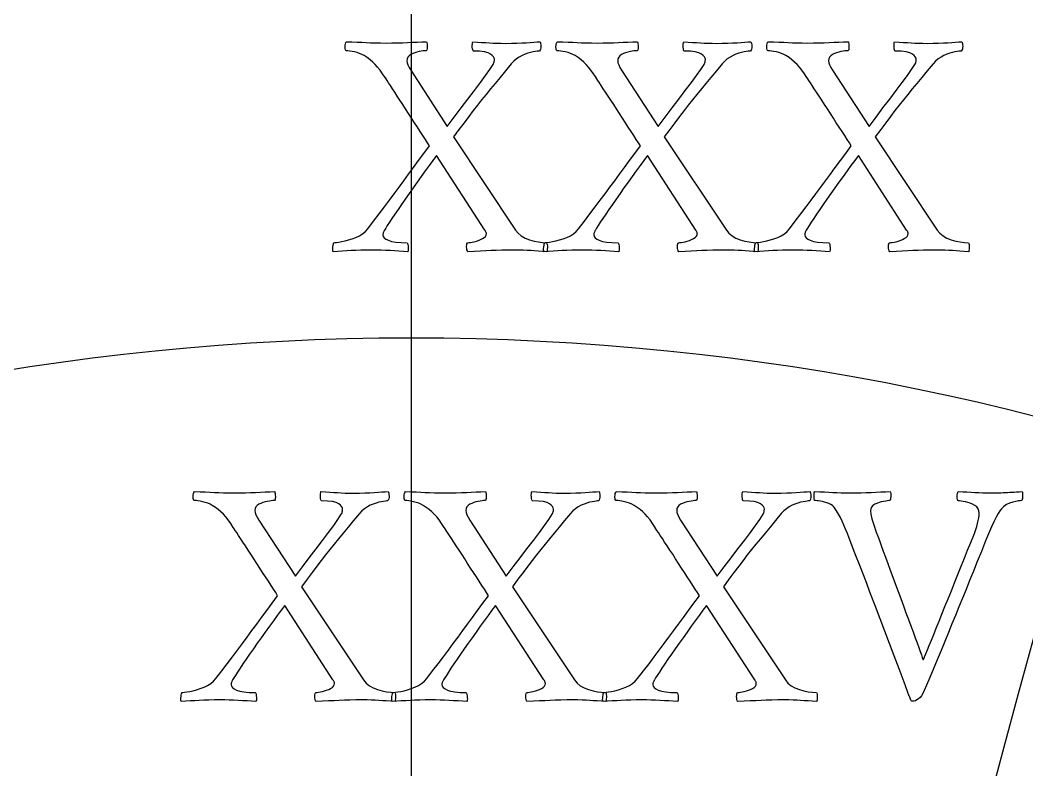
# Model space of a CAD drawing. Header units: millimetres. Extents: x -69 to 69, y -69 to 71.
# Drawn here: x -4.89 to 7.7, y 50.39 to 59.76 of the extents above; entities that cross this region are included whole.
import ezdxf

# ---------------------------------------------------------------- set-up
doc = ezdxf.new("R2010")
doc.units = ezdxf.units.MM
for name, color, linetype in [('CUT_OUTER', 1, 'Continuous'), ('ENGRAVE', 7, 'Continuous'), ('ENGRAVE_FINE', 8, 'Continuous'), ('TEXT', 5, 'Continuous')]:
    doc.layers.add(name, color=color, linetype=linetype)

msp = doc.modelspace()

# ---------------------------------------------------------------- linework, layer by layer
at = {"layer": 'CUT_OUTER'}
for centre, radius, start, end in [((-0.0002, -0.0002), 69.3899, 142.382592, 87.802904), ((-0.0008, 0.001), 69.3887, 92.196259, 142.383048)]:
    msp.add_arc(centre, radius, start, end, dxfattribs=at)
at = {"layer": 'ENGRAVE'}
msp.add_lwpolyline([(0, -68.4), (0, 68.4)], dxfattribs=at)
for centre, radius in [((0, 0), 68.4), ((0, 26.441), 35.7539), ((0, 24.4479), 31.3393)]:
    msp.add_circle(centre, radius, dxfattribs=at)
for centre, radius, start, end in [((0, 28.9104), 40.6984, 111.7043, 68.2957), ((0, 32.0029), 46.3352, 149.45052, 30.54948)]:
    msp.add_arc(centre, radius, start, end, dxfattribs=at)
at = {"layer": 'ENGRAVE_FINE'}
for centre, radius, start, end in [((-375.8573, -48.8622), 381.6555, 4.409132, 17.717416), ((-375.8573, -48.8622), 381.6555, 4.409132, 17.717416), ((375.8573, -48.8622), 381.6555, 162.282584, 175.590868), ((375.8573, -48.8622), 381.6555, 162.282584, 175.590868), ((-182.0857, -48.8622), 193.7716, 8.872894, 35.575309), ((-182.0857, -48.8622), 193.7716, 8.872894, 35.575309), ((182.0857, -48.8622), 193.7716, 144.424691, 171.127106), ((182.0857, -48.8622), 193.7716, 144.424691, 171.127106), ((-114.7896, -48.8622), 132.5476, 13.448315, 53.699619), ((-114.7896, -48.8622), 132.5476, 13.448315, 53.699619), ((114.7896, -48.8622), 132.5476, 126.300381, 166.551685), ((114.7896, -48.8622), 132.5476, 126.300381, 166.551685)]:
    msp.add_arc(centre, radius, start, end, dxfattribs=at)
at = {"layer": 'TEXT'}
for points in [[(-0.3155, 59.4709), (-0.2442, 59.4713), (-0.176, 59.4725), (-0.1107, 59.4743), (-0.0485, 59.477), (0.0119, 59.4799), (0.0718, 59.4826), (0.1312, 59.485), (0.1901, 59.4871), (0.1937, 59.477), (0.1962, 59.4628), (0.1977, 59.4446), (0.1982, 59.4224), (0.1972, 59.4012), (0.1942, 59.386), (0.1891, 59.3769), (0.182, 59.3739), (0.1661, 59.3732), (0.1466, 59.3713), (0.1236, 59.3682), (0.0971, 59.3637), (0.0693, 59.3577), (0.0425, 59.3496), (0.0167, 59.3395), (-0.0081, 59.3273), (-0.0293, 59.3125), (-0.0445, 59.2945), (-0.0536, 59.2731), (-0.0566, 59.2485), (-0.0536, 59.2244), (-0.0445, 59.1969), (-0.0293, 59.1658), (-0.0081, 59.1311), (0.449, 58.4273), (0.537, 58.5448), (0.623, 58.6589), (0.7069, 58.7694), (0.7888, 58.8763), (0.8641, 58.9757), (0.9284, 59.0634), (0.9815, 59.1395), (1.0234, 59.204), (1.0289, 59.2141), (1.033, 59.2242), (1.0359, 59.2343), (1.0376, 59.2444), (1.0385, 59.2535), (1.0391, 59.2606), (1.0395, 59.2656), (1.0396, 59.2687), (1.0366, 59.2833), (1.0275, 59.299), (1.0123, 59.3157), (0.9911, 59.3334), (0.9595, 59.3493), (0.9132, 59.3607), (0.8523, 59.3675), (0.7767, 59.3698), (0.7712, 59.3745), (0.7671, 59.3845), (0.7642, 59.3998), (0.7625, 59.4204), (0.7621, 59.442), (0.763, 59.4603), (0.7652, 59.4754), (0.7686, 59.4871), (0.8256, 59.4832), (0.8793, 59.4795), (0.9298, 59.4761), (0.9769, 59.473), (1.0236, 59.4703), (1.0725, 59.4684), (1.1237, 59.4673), (1.1771, 59.4669), (1.251, 59.4674), (1.3187, 59.4689), (1.3804, 59.4714), (1.436, 59.475), (1.4863, 59.4788), (1.5321, 59.4821), (1.5733, 59.4848), (1.61, 59.4871), (1.6136, 59.4775), (1.6165, 59.4649), (1.6187, 59.4492), (1.6201, 59.4305), (1.6197, 59.4115), (1.6165, 59.3951), (1.6106, 59.3812), (1.6019, 59.3698), (1.5909, 59.3692), (1.5741, 59.3673), (1.5514, 59.3641), (1.523, 59.3597), (1.4909, 59.3531), (1.4573, 59.3435), (1.4221, 59.3309), (1.3855, 59.3152), (1.3489, 59.2959), (1.3142, 59.2722), (1.2812, 59.2443), (1.25, 59.212), (1.1775, 59.1241), (1.1099, 59.0421), (1.0471, 58.9663), (0.989, 58.8965), (0.9338, 58.8295), (0.8793, 58.762), (0.8256, 58.694), (0.7726, 58.6255), (0.7178, 58.5534), (0.6584, 58.4748), (0.5944, 58.3896), (0.5259, 58.2978), (1.3025, 57.1328), (1.3347, 57.0934), (1.3743, 57.06), (1.4216, 57.0327), (1.4765, 57.0115), (1.5339, 56.9956), (1.5887, 56.9842), (1.6411, 56.9773), (1.6909, 56.9751), (1.6961, 56.9652), (1.6995, 56.9518), (1.7011, 56.9349), (1.701, 56.9144), (1.6999, 56.8944), (1.6985, 56.879), (1.6968, 56.8681), (1.6949, 56.8618), (1.6383, 56.8657), (1.5857, 56.8694), (1.5372, 56.8728), (1.4927, 56.876), (1.4479, 56.8786), (1.3986, 56.8805), (1.3448, 56.8817), (1.2864, 56.882), (1.2061, 56.8817), (1.1311, 56.8805), (1.0615, 56.8786), (0.9971, 56.876), (0.9328, 56.8728), (0.8631, 56.8694), (0.7882, 56.8657), (0.7079, 56.8618), (0.7008, 56.8719), (0.6958, 56.8861), (0.6927, 56.9043), (0.6917, 56.9265), (0.6927, 56.9478), (0.6958, 56.9629), (0.7008, 56.972), (0.7079, 56.9751), (0.7219, 56.9758), (0.7398, 56.9781), (0.7614, 56.9819), (0.7868, 56.9872), (0.8137, 56.9942), (0.8399, 57.0029), (0.8653, 57.0134), (0.8899, 57.0256), (0.9112, 57.0394), (0.9263, 57.0545), (0.9354, 57.0708), (0.9385, 57.0883), (0.9381, 57.0928), (0.937, 57.0979), (0.9351, 57.1039), (0.9324, 57.1106), (0.9292, 57.1173), (0.9258, 57.1232), (0.9222, 57.1284), (0.9183, 57.1328), (0.3155, 58.0632), (0.2701, 58.0029), (0.223, 57.9393), (0.1741, 57.8725), (0.1234, 57.8023), (0.0722, 57.7309), (0.0217, 57.6602), (-0.0279, 57.5903), (-0.0769, 57.5212), (-0.1236, 57.4544), (-0.1669, 57.3917), (-0.2066, 57.3331), (-0.2427, 57.2785), (-0.2743, 57.2299), (-0.3004, 57.1895), (-0.3208, 57.1571), (-0.3357, 57.1328), (-0.338, 57.1283), (-0.3408, 57.1227), (-0.3441, 57.1161), (-0.3479, 57.1086), (-0.3514, 57.1002), (-0.354, 57.0914), (-0.3555, 57.082), (-0.356, 57.0722), (-0.3517, 57.0543), (-0.3388, 57.0373), (-0.3173, 57.021), (-0.2872, 57.0054), (-0.2468, 56.9921), (-0.1942, 56.9827), (-0.1294, 56.977), (-0.0526, 56.9751), (-0.0472, 56.9652), (-0.043, 56.9518), (-0.0401, 56.9349), (-0.0384, 56.9144), (-0.038, 56.8944), (-0.0389, 56.879), (-0.0411, 56.8681), (-0.0445, 56.8618), (-0.0994, 56.8657), (-0.1547, 56.8694), (-0.2106, 56.8728), (-0.267, 56.876), (-0.3234, 56.8786), (-0.3792, 56.8805), (-0.4346, 56.8817), (-0.4895, 56.882), (-0.5635, 56.8817), (-0.6321, 56.8805), (-0.695, 56.8786), (-0.7524, 56.876), (-0.8075, 56.8728), (-0.8636, 56.8694), (-0.9208, 56.8657), (-0.9789, 56.8618), (-0.9821, 56.8733), (-0.9835, 56.8876), (-0.9831, 56.9047), (-0.981, 56.9245), (-0.978, 56.9436), (-0.9754, 56.9584), (-0.973, 56.9689), (-0.9708, 56.9751), (-0.9586, 56.976), (-0.938, 56.9786), (-0.909, 56.983), (-0.8717, 56.9892), (-0.8295, 56.9978), (-0.7858, 57.0095), (-0.7405, 57.0241), (-0.6937, 57.0418), (-0.6489, 57.0629), (-0.6093, 57.0878), (-0.575, 57.1165), (-0.5461, 57.149), (-0.473, 57.2441), (-0.4035, 57.3351), (-0.3375, 57.4221), (-0.2751, 57.505), (-0.2145, 57.586), (-0.1542, 57.6673), (-0.0942, 57.7488), (-0.0344, 57.8306), (0.0267, 57.9142), (0.0905, 58.001), (0.1571, 58.0912), (0.2265, 58.1846), (0.2026, 58.2231), (0.1755, 58.266), (0.145, 58.3131), (0.1112, 58.3646), (0.0756, 58.4188), (0.0394, 58.4743), (0.0028, 58.5311), (-0.0344, 58.5891), (-0.0713, 58.6467), (-0.1072, 58.7024), (-0.1421, 58.756), (-0.176, 58.8075), (-0.2078, 58.8558), (-0.2366, 58.8996), (-0.2624, 58.9387), (-0.2852, 58.9734), (-0.3038, 59.0017), (-0.317, 59.0219), (-0.325, 59.0341), (-0.3277, 59.0381), (-0.3596, 59.0879), (-0.3909, 59.1322), (-0.4213, 59.1708), (-0.451, 59.204), (-0.4818, 59.2335), (-0.5153, 59.2616), (-0.5515, 59.2881), (-0.5906, 59.3132), (-0.6178, 59.3282), (-0.6467, 59.341), (-0.6774, 59.3515), (-0.7099, 59.3597), (-0.7414, 59.3659), (-0.7691, 59.3703), (-0.793, 59.373), (-0.8131, 59.3739), (-0.8202, 59.3769), (-0.8252, 59.386), (-0.8282, 59.4012), (-0.8293, 59.4224), (-0.8282, 59.4446), (-0.8252, 59.4628), (-0.8202, 59.477), (-0.8131, 59.4871), (-0.7429, 59.485), (-0.6781, 59.4826), (-0.6185, 59.4799), (-0.5643, 59.477), (-0.5101, 59.4743), (-0.4505, 59.4725), (-0.3857, 59.4713), (-0.3155, 59.4709)], [(2.3219, 59.4709), (2.3932, 59.4713), (2.4615, 59.4725), (2.5267, 59.4743), (2.5889, 59.477), (2.6493, 59.4799), (2.7092, 59.4826), (2.7687, 59.485), (2.8276, 59.4871), (2.8311, 59.477), (2.8336, 59.4628), (2.8352, 59.4446), (2.8357, 59.4224), (2.8346, 59.4012), (2.8316, 59.386), (2.8266, 59.3769), (2.8195, 59.3739), (2.8035, 59.3732), (2.7841, 59.3713), (2.7611, 59.3682), (2.7345, 59.3637), (2.7067, 59.3577), (2.6799, 59.3496), (2.6541, 59.3395), (2.6294, 59.3273), (2.6081, 59.3125), (2.5929, 59.2945), (2.5838, 59.2731), (2.5808, 59.2485), (2.5838, 59.2244), (2.5929, 59.1969), (2.6081, 59.1658), (2.6294, 59.1311), (3.0865, 58.4273), (3.1744, 58.5448), (3.2604, 58.6589), (3.3443, 58.7694), (3.4263, 58.8763), (3.5016, 58.9757), (3.5658, 59.0634), (3.6189, 59.1395), (3.6609, 59.204), (3.6663, 59.2141), (3.6705, 59.2242), (3.6734, 59.2343), (3.675, 59.2444), (3.6759, 59.2535), (3.6765, 59.2606), (3.6769, 59.2656), (3.6771, 59.2687), (3.674, 59.2833), (3.6649, 59.299), (3.6497, 59.3157), (3.6285, 59.3334), (3.5969, 59.3493), (3.5506, 59.3607), (3.4897, 59.3675), (3.4141, 59.3698), (3.4087, 59.3745), (3.4045, 59.3845), (3.4016, 59.3998), (3.4, 59.4204), (3.3996, 59.442), (3.4005, 59.4603), (3.4026, 59.4754), (3.406, 59.4871), (3.463, 59.4832), (3.5168, 59.4795), (3.5672, 59.4761), (3.6144, 59.473), (3.661, 59.4703), (3.7099, 59.4684), (3.7611, 59.4673), (3.8146, 59.4669), (3.8884, 59.4674), (3.9562, 59.4689), (4.0179, 59.4714), (4.0735, 59.475), (4.1238, 59.4788), (4.1696, 59.4821), (4.2108, 59.4848), (4.2474, 59.4871), (4.2511, 59.4775), (4.254, 59.4649), (4.2561, 59.4492), (4.2575, 59.4305), (4.2572, 59.4115), (4.254, 59.3951), (4.2481, 59.3812), (4.2393, 59.3698), (4.2283, 59.3692), (4.2115, 59.3673), (4.1889, 59.3641), (4.1604, 59.3597), (4.1283, 59.3531), (4.0947, 59.3435), (4.0596, 59.3309), (4.0229, 59.3152), (3.9864, 59.2959), (3.9516, 59.2722), (3.9186, 59.2443), (3.8874, 59.212), (3.815, 59.1241), (3.7473, 59.0421), (3.6845, 58.9663), (3.6265, 58.8965), (3.5712, 58.8295), (3.5168, 58.762), (3.463, 58.694), (3.4101, 58.6255), (3.3552, 58.5534), (3.2958, 58.4748), (3.2318, 58.3896), (3.1633, 58.2978), (3.94, 57.1328), (3.9721, 57.0934), (4.0118, 57.06), (4.0591, 57.0327), (4.1139, 57.0115), (4.1713, 56.9956), (4.2262, 56.9842), (4.2785, 56.9773), (4.3283, 56.9751), (4.3335, 56.9652), (4.3369, 56.9518), (4.3386, 56.9349), (4.3384, 56.9144), (4.3373, 56.8944), (4.3359, 56.879), (4.3343, 56.8681), (4.3324, 56.8618), (4.2757, 56.8657), (4.2231, 56.8694), (4.1746, 56.8728), (4.1301, 56.876), (4.0854, 56.8786), (4.0361, 56.8805), (3.9822, 56.8817), (3.9238, 56.882), (3.8435, 56.8817), (3.7686, 56.8805), (3.6989, 56.8786), (3.6346, 56.876), (3.5702, 56.8728), (3.5006, 56.8694), (3.4256, 56.8657), (3.3453, 56.8618), (3.3383, 56.8719), (3.3332, 56.8861), (3.3302, 56.9043), (3.3292, 56.9265), (3.3302, 56.9478), (3.3332, 56.9629), (3.3383, 56.972), (3.3453, 56.9751), (3.3594, 56.9758), (3.3772, 56.9781), (3.3988, 56.9819), (3.4242, 56.9872), (3.4512, 56.9942), (3.4773, 57.0029), (3.5027, 57.0134), (3.5274, 57.0256), (3.5486, 57.0394), (3.5638, 57.0545), (3.5729, 57.0708), (3.5759, 57.0883), (3.5755, 57.0928), (3.5744, 57.0979), (3.5725, 57.1039), (3.5699, 57.1106), (3.5667, 57.1173), (3.5633, 57.1232), (3.5596, 57.1284), (3.5557, 57.1328), (2.953, 58.0632), (2.9076, 58.0029), (2.8604, 57.9393), (2.8115, 57.8725), (2.7608, 57.8023), (2.7096, 57.7309), (2.6592, 57.6602), (2.6095, 57.5903), (2.5606, 57.5212), (2.5138, 57.4544), (2.4706, 57.3917), (2.4309, 57.3331), (2.3947, 57.2785), (2.3631, 57.2299), (2.3371, 57.1895), (2.3166, 57.1571), (2.3017, 57.1328), (2.2994, 57.1283), (2.2966, 57.1227), (2.2934, 57.1161), (2.2896, 57.1086), (2.286, 57.1002), (2.2835, 57.0914), (2.282, 57.082), (2.2815, 57.0722), (2.2858, 57.0543), (2.2987, 57.0373), (2.3202, 57.021), (2.3502, 57.0054), (2.3907, 56.9921), (2.4433, 56.9827), (2.508, 56.977), (2.5849, 56.9751), (2.5903, 56.9652), (2.5945, 56.9518), (2.5974, 56.9349), (2.599, 56.9144), (2.5994, 56.8944), (2.5985, 56.879), (2.5964, 56.8681), (2.5929, 56.8618), (2.5381, 56.8657), (2.4827, 56.8694), (2.4268, 56.8728), (2.3705, 56.876), (2.3141, 56.8786), (2.2582, 56.8805), (2.2028, 56.8817), (2.148, 56.882), (2.0739, 56.8817), (2.0054, 56.8805), (1.9424, 56.8786), (1.885, 56.876), (1.8299, 56.8728), (1.7738, 56.8694), (1.7167, 56.8657), (1.6585, 56.8618), (1.6554, 56.8733), (1.654, 56.8876), (1.6543, 56.9047), (1.6565, 56.9245), (1.6594, 56.9436), (1.6621, 56.9584), (1.6645, 56.9689), (1.6666, 56.9751), (1.6789, 56.976), (1.6995, 56.9786), (1.7284, 56.983), (1.7657, 56.9892), (1.8079, 56.9978), (1.8517, 57.0095), (1.8969, 57.0241), (1.9437, 57.0418), (1.9886, 57.0629), (2.0281, 57.0878), (2.0624, 57.1165), (2.0913, 57.149), (2.1644, 57.2441), (2.2339, 57.3351), (2.2999, 57.4221), (2.3624, 57.505), (2.4229, 57.586), (2.4832, 57.6673), (2.5433, 57.7488), (2.6031, 57.8306), (2.6641, 57.9142), (2.728, 58.001), (2.7946, 58.0912), (2.864, 58.1846), (2.8401, 58.2231), (2.8129, 58.266), (2.7824, 58.3131), (2.7487, 58.3646), (2.713, 58.4188), (2.6769, 58.4743), (2.6402, 58.5311), (2.6031, 58.5891), (2.5661, 58.6467), (2.5302, 58.7024), (2.4954, 58.756), (2.4615, 58.8075), (2.4296, 58.8558), (2.4008, 58.8996), (2.375, 58.9387), (2.3523, 58.9734), (2.3337, 59.0017), (2.3204, 59.0219), (2.3124, 59.0341), (2.3098, 59.0381), (2.2778, 59.0879), (2.2466, 59.1322), (2.2161, 59.1708), (2.1864, 59.204), (2.1557, 59.2335), (2.1222, 59.2616), (2.0859, 59.2881), (2.0469, 59.3132), (2.0197, 59.3282), (1.9907, 59.341), (1.96, 59.3515), (1.9275, 59.3597), (1.896, 59.3659), (1.8684, 59.3703), (1.8445, 59.373), (1.8244, 59.3739), (1.8173, 59.3769), (1.8122, 59.386), (1.8092, 59.4012), (1.8082, 59.4224), (1.8092, 59.4446), (1.8122, 59.4628), (1.8173, 59.477), (1.8244, 59.4871), (1.8945, 59.485), (1.9594, 59.4826), (2.0189, 59.4799), (2.0731, 59.477), (2.1274, 59.4743), (2.1869, 59.4725), (2.2518, 59.4713), (2.3219, 59.4709)], [(4.9594, 59.4709), (5.0307, 59.4713), (5.0989, 59.4725), (5.1642, 59.4743), (5.2263, 59.477), (5.2868, 59.4799), (5.3467, 59.4826), (5.4061, 59.485), (5.465, 59.4871), (5.4686, 59.477), (5.4711, 59.4628), (5.4726, 59.4446), (5.4731, 59.4224), (5.4721, 59.4012), (5.4691, 59.386), (5.464, 59.3769), (5.4569, 59.3739), (5.441, 59.3732), (5.4215, 59.3713), (5.3985, 59.3682), (5.372, 59.3637), (5.3442, 59.3577), (5.3174, 59.3496), (5.2916, 59.3395), (5.2668, 59.3273), (5.2456, 59.3125), (5.2304, 59.2945), (5.2213, 59.2731), (5.2183, 59.2485), (5.2213, 59.2244), (5.2304, 59.1969), (5.2456, 59.1658), (5.2668, 59.1311), (5.7239, 58.4273), (5.8119, 58.5448), (5.8978, 58.6589), (5.9818, 58.7694), (6.0637, 58.8763), (6.139, 58.9757), (6.2033, 59.0634), (6.2563, 59.1395), (6.2983, 59.204), (6.3038, 59.2141), (6.3079, 59.2242), (6.3108, 59.2343), (6.3125, 59.2444), (6.3134, 59.2535), (6.314, 59.2606), (6.3144, 59.2656), (6.3145, 59.2687), (6.3115, 59.2833), (6.3024, 59.299), (6.2872, 59.3157), (6.266, 59.3334), (6.2344, 59.3493), (6.1881, 59.3607), (6.1272, 59.3675), (6.0516, 59.3698), (6.0461, 59.3745), (6.042, 59.3845), (6.039, 59.3998), (6.0374, 59.4204), (6.037, 59.442), (6.0379, 59.4603), (6.0401, 59.4754), (6.0435, 59.4871), (6.1005, 59.4832), (6.1542, 59.4795), (6.2046, 59.4761), (6.2518, 59.473), (6.2984, 59.4703), (6.3474, 59.4684), (6.3986, 59.4673), (6.452, 59.4669), (6.5259, 59.4674), (6.5936, 59.4689), (6.6553, 59.4714), (6.7109, 59.475), (6.7612, 59.4788), (6.807, 59.4821), (6.8482, 59.4848), (6.8849, 59.4871), (6.8885, 59.4775), (6.8914, 59.4649), (6.8936, 59.4492), (6.895, 59.4305), (6.8946, 59.4115), (6.8914, 59.3951), (6.8855, 59.3812), (6.8768, 59.3698), (6.8658, 59.3692), (6.849, 59.3673), (6.8263, 59.3641), (6.7979, 59.3597), (6.7658, 59.3531), (6.7322, 59.3435), (6.697, 59.3309), (6.6604, 59.3152), (6.6238, 59.2959), (6.5891, 59.2722), (6.5561, 59.2443), (6.5248, 59.212), (6.4524, 59.1241), (6.3848, 59.0421), (6.322, 58.9663), (6.2639, 58.8965), (6.2087, 58.8295), (6.1542, 58.762), (6.1005, 58.694), (6.0475, 58.6255), (5.9927, 58.5534), (5.9332, 58.4748), (5.8693, 58.3896), (5.8008, 58.2978), (6.5774, 57.1328), (6.6095, 57.0934), (6.6492, 57.06), (6.6965, 57.0327), (6.7514, 57.0115), (6.8088, 56.9956), (6.8636, 56.9842), (6.916, 56.9773), (6.9658, 56.9751), (6.971, 56.9652), (6.9744, 56.9518), (6.976, 56.9349), (6.9759, 56.9144), (6.9747, 56.8944), (6.9734, 56.879), (6.9717, 56.8681), (6.9698, 56.8618), (6.9132, 56.8657), (6.8606, 56.8694), (6.8121, 56.8728), (6.7676, 56.876), (6.7228, 56.8786), (6.6735, 56.8805), (6.6197, 56.8817), (6.5613, 56.882), (6.481, 56.8817), (6.406, 56.8805), (6.3364, 56.8786), (6.272, 56.876), (6.2077, 56.8728), (6.138, 56.8694), (6.0631, 56.8657), (5.9828, 56.8618), (5.9757, 56.8719), (5.9707, 56.8861), (5.9676, 56.9043), (5.9666, 56.9265), (5.9676, 56.9478), (5.9707, 56.9629), (5.9757, 56.972), (5.9828, 56.9751), (5.9968, 56.9758), (6.0146, 56.9781), (6.0363, 56.9819), (6.0617, 56.9872), (6.0886, 56.9942), (6.1148, 57.0029), (6.1402, 57.0134), (6.1648, 57.0256), (6.1861, 57.0394), (6.2012, 57.0545), (6.2103, 57.0708), (6.2134, 57.0883), (6.213, 57.0928), (6.2119, 57.0979), (6.21, 57.1039), (6.2073, 57.1106), (6.2041, 57.1173), (6.2007, 57.1232), (6.1971, 57.1284), (6.1931, 57.1328), (5.5904, 58.0632), (5.545, 58.0029), (5.4979, 57.9393), (5.449, 57.8725), (5.3983, 57.8023), (5.3471, 57.7309), (5.2966, 57.6602), (5.247, 57.5903), (5.198, 57.5212), (5.1513, 57.4544), (5.108, 57.3917), (5.0683, 57.3331), (5.0322, 57.2785), (5.0006, 57.2299), (4.9745, 57.1895), (4.9541, 57.1571), (4.9391, 57.1328), (4.9369, 57.1283), (4.9341, 57.1227), (4.9308, 57.1161), (4.927, 57.1086), (4.9235, 57.1002), (4.9209, 57.0914), (4.9194, 57.082), (4.9189, 57.0722), (4.9232, 57.0543), (4.9361, 57.0373), (4.9576, 57.021), (4.9877, 57.0054), (5.0281, 56.9921), (5.0807, 56.9827), (5.1454, 56.977), (5.2223, 56.9751), (5.2277, 56.9652), (5.2319, 56.9518), (5.2348, 56.9349), (5.2365, 56.9144), (5.2368, 56.8944), (5.236, 56.879), (5.2338, 56.8681), (5.2304, 56.8618), (5.1755, 56.8657), (5.1202, 56.8694), (5.0643, 56.8728), (5.0079, 56.876), (4.9515, 56.8786), (4.8957, 56.8805), (4.8403, 56.8817), (4.7854, 56.882), (4.7113, 56.8817), (4.6428, 56.8805), (4.5799, 56.8786), (4.5225, 56.876), (4.4674, 56.8728), (4.4112, 56.8694), (4.3541, 56.8657), (4.296, 56.8618), (4.2928, 56.8733), (4.2914, 56.8876), (4.2918, 56.9047), (4.2939, 56.9245), (4.2968, 56.9436), (4.2995, 56.9584), (4.3019, 56.9689), (4.3041, 56.9751), (4.3163, 56.976), (4.3369, 56.9786), (4.3659, 56.983), (4.4032, 56.9892), (4.4454, 56.9978), (4.4891, 57.0095), (4.5344, 57.0241), (4.5811, 57.0418), (4.626, 57.0629), (4.6656, 57.0878), (4.6998, 57.1165), (4.7288, 57.149), (4.8019, 57.2441), (4.8714, 57.3351), (4.9374, 57.4221), (4.9998, 57.505), (5.0604, 57.586), (5.1207, 57.6673), (5.1807, 57.7488), (5.2405, 57.8306), (5.3016, 57.9142), (5.3654, 58.001), (5.432, 58.0912), (5.5014, 58.1846), (5.4775, 58.2231), (5.4503, 58.266), (5.4199, 58.3131), (5.3861, 58.3646), (5.3505, 58.4188), (5.3143, 58.4743), (5.2777, 58.5311), (5.2405, 58.5891), (5.2036, 58.6467), (5.1677, 58.7024), (5.1328, 58.756), (5.0989, 58.8075), (5.0671, 58.8558), (5.0382, 58.8996), (5.0125, 58.9387), (4.9897, 58.9734), (4.9711, 59.0017), (4.9579, 59.0219), (4.9499, 59.0341), (4.9472, 59.0381), (4.9153, 59.0879), (4.884, 59.1322), (4.8536, 59.1708), (4.8239, 59.204), (4.7931, 59.2335), (4.7596, 59.2616), (4.7234, 59.2881), (4.6843, 59.3132), (4.6571, 59.3282), (4.6282, 59.341), (4.5975, 59.3515), (4.565, 59.3597), (4.5335, 59.3659), (4.5058, 59.3703), (4.4819, 59.373), (4.4618, 59.3739), (4.4547, 59.3769), (4.4497, 59.386), (4.4466, 59.4012), (4.4456, 59.4224), (4.4466, 59.4446), (4.4497, 59.4628), (4.4547, 59.477), (4.4618, 59.4871), (4.532, 59.485), (4.5968, 59.4826), (4.6564, 59.4799), (4.7106, 59.477), (4.7648, 59.4743), (4.8244, 59.4725), (4.8892, 59.4713), (4.9594, 59.4709)], [(-2.2147, 53.8487), (-2.1434, 53.8491), (-2.0752, 53.8502), (-2.0099, 53.8521), (-1.9477, 53.8548), (-1.8873, 53.8577), (-1.8274, 53.8604), (-1.768, 53.8628), (-1.7091, 53.8649), (-1.7055, 53.8548), (-1.703, 53.8406), (-1.7015, 53.8224), (-1.701, 53.8002), (-1.702, 53.7789), (-1.705, 53.7638), (-1.7101, 53.7547), (-1.7172, 53.7516), (-1.7331, 53.751), (-1.7526, 53.7491), (-1.7756, 53.746), (-1.8021, 53.7415), (-1.8299, 53.7355), (-1.8567, 53.7274), (-1.8825, 53.7173), (-1.9073, 53.7051), (-1.9285, 53.6903), (-1.9437, 53.6723), (-1.9528, 53.6509), (-1.9558, 53.6262), (-1.9528, 53.6022), (-1.9437, 53.5747), (-1.9285, 53.5436), (-1.9073, 53.5089), (-1.4502, 52.8051), (-1.3622, 52.9226), (-1.2762, 53.0367), (-1.1923, 53.1471), (-1.1104, 53.2541), (-1.0351, 53.3534), (-0.9708, 53.4412), (-0.9177, 53.5173), (-0.8758, 53.5817), (-0.8703, 53.5919), (-0.8662, 53.602), (-0.8633, 53.6121), (-0.8616, 53.6222), (-0.8607, 53.6313), (-0.8601, 53.6384), (-0.8597, 53.6434), (-0.8596, 53.6465), (-0.8626, 53.6611), (-0.8717, 53.6768), (-0.8869, 53.6935), (-0.9081, 53.7112), (-0.9397, 53.7271), (-0.986, 53.7385), (-1.0469, 53.7453), (-1.1225, 53.7476), (-1.128, 53.7523), (-1.1321, 53.7623), (-1.135, 53.7776), (-1.1367, 53.7982), (-1.1371, 53.8198), (-1.1362, 53.8381), (-1.134, 53.8532), (-1.1306, 53.8649), (-1.0736, 53.861), (-1.0199, 53.8573), (-0.9694, 53.8539), (-0.9223, 53.8508), (-0.8757, 53.8481), (-0.8267, 53.8462), (-0.7755, 53.8451), (-0.7221, 53.8447), (-0.6482, 53.8452), (-0.5805, 53.8467), (-0.5188, 53.8492), (-0.4632, 53.8528), (-0.4129, 53.8566), (-0.3671, 53.8599), (-0.3259, 53.8626), (-0.2892, 53.8649), (-0.2856, 53.8553), (-0.2827, 53.8427), (-0.2805, 53.827), (-0.2791, 53.8083), (-0.2795, 53.7893), (-0.2827, 53.7729), (-0.2886, 53.759), (-0.2973, 53.7476), (-0.3083, 53.747), (-0.3251, 53.7451), (-0.3478, 53.7419), (-0.3762, 53.7375), (-0.4083, 53.7309), (-0.4419, 53.7213), (-0.4771, 53.7087), (-0.5137, 53.693), (-0.5503, 53.6736), (-0.585, 53.65), (-0.618, 53.6221), (-0.6492, 53.5898), (-0.7217, 53.5019), (-0.7893, 53.4199), (-0.8521, 53.3441), (-0.9102, 53.2743), (-0.9654, 53.2073), (-1.0199, 53.1398), (-1.0736, 53.0718), (-1.1266, 53.0033), (-1.1814, 52.9312), (-1.2409, 52.8526), (-1.3048, 52.7674), (-1.3733, 52.6756), (-0.5967, 51.5106), (-0.5646, 51.4712), (-0.5249, 51.4378), (-0.4776, 51.4105), (-0.4227, 51.3893), (-0.3653, 51.3733), (-0.3105, 51.362), (-0.2581, 51.3551), (-0.2083, 51.3529), (-0.2031, 51.343), (-0.1997, 51.3296), (-0.1981, 51.3127), (-0.1982, 51.2922), (-0.1994, 51.2722), (-0.2007, 51.2568), (-0.2024, 51.2459), (-0.2043, 51.2396), (-0.2609, 51.2435), (-0.3135, 51.2472), (-0.362, 51.2506), (-0.4065, 51.2538), (-0.4513, 51.2564), (-0.5006, 51.2583), (-0.5544, 51.2594), (-0.6128, 51.2598), (-0.6931, 51.2594), (-0.7681, 51.2583), (-0.8377, 51.2564), (-0.9021, 51.2538), (-0.9664, 51.2506), (-1.0361, 51.2472), (-1.111, 51.2435), (-1.1913, 51.2396), (-1.1984, 51.2497), (-1.2034, 51.2639), (-1.2065, 51.2821), (-1.2075, 51.3043), (-1.2065, 51.3256), (-1.2034, 51.3407), (-1.1984, 51.3498), (-1.1913, 51.3529), (-1.1773, 51.3536), (-1.1594, 51.3559), (-1.1378, 51.3597), (-1.1124, 51.365), (-1.0855, 51.372), (-1.0593, 51.3807), (-1.0339, 51.3912), (-1.0093, 51.4034), (-0.988, 51.4172), (-0.9729, 51.4322), (-0.9638, 51.4486), (-0.9607, 51.4661), (-0.9611, 51.4706), (-0.9622, 51.4757), (-0.9641, 51.4817), (-0.9668, 51.4884), (-0.97, 51.4951), (-0.9734, 51.501), (-0.977, 51.5062), (-0.981, 51.5106), (-1.5837, 52.441), (-1.6291, 52.3807), (-1.6762, 52.3171), (-1.7251, 52.2503), (-1.7758, 52.1801), (-1.827, 52.1087), (-1.8775, 52.038), (-1.9271, 51.9681), (-1.9761, 51.899), (-2.0228, 51.8322), (-2.0661, 51.7695), (-2.1058, 51.7109), (-2.1419, 51.6563), (-2.1735, 51.6077), (-2.1996, 51.5673), (-2.22, 51.5349), (-2.235, 51.5106), (-2.2372, 51.5061), (-2.24, 51.5005), (-2.2433, 51.4939), (-2.2471, 51.4864), (-2.2506, 51.478), (-2.2532, 51.4692), (-2.2547, 51.4598), (-2.2552, 51.4499), (-2.2509, 51.4321), (-2.238, 51.4151), (-2.2165, 51.3988), (-2.1864, 51.3832), (-2.146, 51.3699), (-2.0934, 51.3604), (-2.0286, 51.3548), (-1.9518, 51.3529), (-1.9464, 51.343), (-1.9422, 51.3296), (-1.9393, 51.3127), (-1.9376, 51.2922), (-1.9373, 51.2722), (-1.9381, 51.2568), (-1.9403, 51.2459), (-1.9437, 51.2396), (-1.9986, 51.2435), (-2.0539, 51.2472), (-2.1098, 51.2506), (-2.1662, 51.2538), (-2.2226, 51.2564), (-2.2784, 51.2583), (-2.3338, 51.2594), (-2.3887, 51.2598), (-2.4627, 51.2594), (-2.5313, 51.2583), (-2.5942, 51.2564), (-2.6516, 51.2538), (-2.7067, 51.2506), (-2.7628, 51.2472), (-2.82, 51.2435), (-2.8781, 51.2396), (-2.8813, 51.2511), (-2.8827, 51.2654), (-2.8823, 51.2825), (-2.8802, 51.3023), (-2.8772, 51.3214), (-2.8746, 51.3362), (-2.8722, 51.3467), (-2.87, 51.3529), (-2.8578, 51.3537), (-2.8372, 51.3564), (-2.8082, 51.3608), (-2.7709, 51.367), (-2.7287, 51.3756), (-2.685, 51.3872), (-2.6397, 51.4019), (-2.5929, 51.4196), (-2.5481, 51.4407), (-2.5085, 51.4656), (-2.4742, 51.4943), (-2.4453, 51.5268), (-2.3722, 51.6219), (-2.3027, 51.7129), (-2.2367, 51.7999), (-2.1743, 51.8828), (-2.1137, 51.9638), (-2.0534, 52.0451), (-1.9934, 52.1266), (-1.9336, 52.2084), (-1.8725, 52.292), (-1.8087, 52.3788), (-1.7421, 52.4689), (-1.6727, 52.5624), (-1.6966, 52.6009), (-1.7237, 52.6438), (-1.7542, 52.6909), (-1.788, 52.7424), (-1.8236, 52.7966), (-1.8598, 52.8521), (-1.8964, 52.9089), (-1.9336, 52.9669), (-1.9705, 53.0245), (-2.0064, 53.0801), (-2.0413, 53.1337), (-2.0752, 53.1853), (-2.107, 53.2336), (-2.1358, 53.2773), (-2.1616, 53.3165), (-2.1844, 53.3512), (-2.203, 53.3795), (-2.2162, 53.3997), (-2.2242, 53.4119), (-2.2269, 53.4159), (-2.2588, 53.4657), (-2.2901, 53.5099), (-2.3205, 53.5486), (-2.3502, 53.5817), (-2.381, 53.6113), (-2.4145, 53.6394), (-2.4507, 53.6659), (-2.4898, 53.691), (-2.517, 53.706), (-2.5459, 53.7188), (-2.5766, 53.7293), (-2.6091, 53.7375), (-2.6406, 53.7437), (-2.6683, 53.7481), (-2.6922, 53.7508), (-2.7123, 53.7516), (-2.7194, 53.7547), (-2.7244, 53.7638), (-2.7275, 53.7789), (-2.7285, 53.8002), (-2.7275, 53.8224), (-2.7244, 53.8406), (-2.7194, 53.8548), (-2.7123, 53.8649), (-2.6421, 53.8628), (-2.5773, 53.8604), (-2.5177, 53.8577), (-2.4635, 53.8548), (-2.4093, 53.8521), (-2.3497, 53.8502), (-2.2849, 53.8491), (-2.2147, 53.8487)], [(0.4227, 53.8487), (0.494, 53.8491), (0.5623, 53.8502), (0.6275, 53.8521), (0.6897, 53.8548), (0.7501, 53.8577), (0.81, 53.8604), (0.8695, 53.8628), (0.9284, 53.8649), (0.9319, 53.8548), (0.9344, 53.8406), (0.9359, 53.8224), (0.9365, 53.8002), (0.9354, 53.7789), (0.9324, 53.7638), (0.9274, 53.7547), (0.9203, 53.7516), (0.9043, 53.751), (0.8849, 53.7491), (0.8619, 53.746), (0.8353, 53.7415), (0.8075, 53.7355), (0.7807, 53.7274), (0.7549, 53.7173), (0.7302, 53.7051), (0.7089, 53.6903), (0.6937, 53.6723), (0.6846, 53.6509), (0.6816, 53.6262), (0.6846, 53.6022), (0.6937, 53.5747), (0.7089, 53.5436), (0.7302, 53.5089), (1.1873, 52.8051), (1.2752, 52.9226), (1.3612, 53.0367), (1.4451, 53.1471), (1.527, 53.2541), (1.6024, 53.3534), (1.6666, 53.4412), (1.7197, 53.5173), (1.7617, 53.5817), (1.7671, 53.5919), (1.7713, 53.602), (1.7742, 53.6121), (1.7758, 53.6222), (1.7767, 53.6313), (1.7773, 53.6384), (1.7777, 53.6434), (1.7778, 53.6465), (1.7748, 53.6611), (1.7657, 53.6768), (1.7505, 53.6935), (1.7293, 53.7112), (1.6977, 53.7271), (1.6514, 53.7385), (1.5905, 53.7453), (1.5149, 53.7476), (1.5095, 53.7523), (1.5053, 53.7623), (1.5024, 53.7776), (1.5008, 53.7982), (1.5004, 53.8198), (1.5013, 53.8381), (1.5034, 53.8532), (1.5068, 53.8649), (1.5638, 53.861), (1.6176, 53.8573), (1.668, 53.8539), (1.7151, 53.8508), (1.7618, 53.8481), (1.8107, 53.8462), (1.8619, 53.8451), (1.9154, 53.8447), (1.9892, 53.8452), (2.057, 53.8467), (2.1187, 53.8492), (2.1743, 53.8528), (2.2246, 53.8566), (2.2703, 53.8599), (2.3116, 53.8626), (2.3482, 53.8649), (2.3519, 53.8553), (2.3548, 53.8427), (2.3569, 53.827), (2.3583, 53.8083), (2.3579, 53.7893), (2.3548, 53.7729), (2.3488, 53.759), (2.3401, 53.7476), (2.3291, 53.747), (2.3123, 53.7451), (2.2897, 53.7419), (2.2612, 53.7375), (2.2291, 53.7309), (2.1955, 53.7213), (2.1604, 53.7087), (2.1237, 53.693), (2.0872, 53.6736), (2.0524, 53.65), (2.0194, 53.6221), (1.9882, 53.5898), (1.9158, 53.5019), (1.8481, 53.4199), (1.7853, 53.3441), (1.7273, 53.2743), (1.672, 53.2073), (1.6176, 53.1398), (1.5638, 53.0718), (1.5109, 53.0033), (1.456, 52.9312), (1.3966, 52.8526), (1.3326, 52.7674), (1.2641, 52.6756), (2.0408, 51.5106), (2.0729, 51.4712), (2.1126, 51.4378), (2.1599, 51.4105), (2.2147, 51.3893), (2.2721, 51.3733), (2.327, 51.362), (2.3793, 51.3551), (2.4291, 51.3529), (2.4343, 51.343), (2.4377, 51.3296), (2.4394, 51.3127), (2.4392, 51.2922), (2.4381, 51.2722), (2.4367, 51.2568), (2.4351, 51.2459), (2.4332, 51.2396), (2.3765, 51.2435), (2.3239, 51.2472), (2.2754, 51.2506), (2.2309, 51.2538), (2.1862, 51.2564), (2.1369, 51.2583), (2.083, 51.2594), (2.0246, 51.2598), (1.9443, 51.2594), (1.8694, 51.2583), (1.7997, 51.2564), (1.7354, 51.2538), (1.671, 51.2506), (1.6014, 51.2472), (1.5264, 51.2435), (1.4461, 51.2396), (1.4391, 51.2497), (1.434, 51.2639), (1.431, 51.2821), (1.43, 51.3043), (1.431, 51.3256), (1.434, 51.3407), (1.4391, 51.3498), (1.4461, 51.3529), (1.4602, 51.3536), (1.478, 51.3559), (1.4996, 51.3597), (1.525, 51.365), (1.552, 51.372), (1.5781, 51.3807), (1.6035, 51.3912), (1.6282, 51.4034), (1.6494, 51.4172), (1.6646, 51.4322), (1.6737, 51.4486), (1.6767, 51.4661), (1.6763, 51.4706), (1.6752, 51.4757), (1.6733, 51.4817), (1.6707, 51.4884), (1.6675, 51.4951), (1.6641, 51.501), (1.6604, 51.5062), (1.6565, 51.5106), (1.0538, 52.441), (1.0084, 52.3807), (0.9612, 52.3171), (0.9123, 52.2503), (0.8616, 52.1801), (0.8104, 52.1087), (0.76, 52.038), (0.7103, 51.9681), (0.6614, 51.899), (0.6146, 51.8322), (0.5714, 51.7695), (0.5317, 51.7109), (0.4955, 51.6563), (0.4639, 51.6077), (0.4379, 51.5673), (0.4174, 51.5349), (0.4025, 51.5106), (0.4002, 51.5061), (0.3974, 51.5005), (0.3942, 51.4939), (0.3904, 51.4864), (0.3868, 51.478), (0.3843, 51.4692), (0.3828, 51.4598), (0.3823, 51.4499), (0.3866, 51.4321), (0.3995, 51.4151), (0.4209, 51.3988), (0.451, 51.3832), (0.4915, 51.3699), (0.5441, 51.3604), (0.6088, 51.3548), (0.6857, 51.3529), (0.6911, 51.343), (0.6953, 51.3296), (0.6982, 51.3127), (0.6998, 51.2922), (0.7002, 51.2722), (0.6993, 51.2568), (0.6972, 51.2459), (0.6937, 51.2396), (0.6389, 51.2435), (0.5835, 51.2472), (0.5276, 51.2506), (0.4713, 51.2538), (0.4149, 51.2564), (0.359, 51.2583), (0.3036, 51.2594), (0.2488, 51.2598), (0.1747, 51.2594), (0.1062, 51.2583), (0.0432, 51.2564), (-0.0142, 51.2538), (-0.0693, 51.2506), (-0.1254, 51.2472), (-0.1825, 51.2435), (-0.2407, 51.2396), (-0.2438, 51.2511), (-0.2452, 51.2654), (-0.2449, 51.2825), (-0.2427, 51.3023), (-0.2398, 51.3214), (-0.2371, 51.3362), (-0.2347, 51.3467), (-0.2326, 51.3529), (-0.2203, 51.3537), (-0.1997, 51.3564), (-0.1708, 51.3608), (-0.1335, 51.367), (-0.0913, 51.3756), (-0.0475, 51.3872), (-0.0023, 51.4019), (0.0445, 51.4196), (0.0894, 51.4407), (0.1289, 51.4656), (0.1632, 51.4943), (0.1921, 51.5268), (0.2652, 51.6219), (0.3347, 51.7129), (0.4007, 51.7999), (0.4632, 51.8828), (0.5237, 51.9638), (0.584, 52.0451), (0.6441, 52.1266), (0.7039, 52.2084), (0.7649, 52.292), (0.8288, 52.3788), (0.8954, 52.4689), (0.9648, 52.5624), (0.9409, 52.6009), (0.9137, 52.6438), (0.8832, 52.6909), (0.8495, 52.7424), (0.8138, 52.7966), (0.7777, 52.8521), (0.741, 52.9089), (0.7039, 52.9669), (0.6669, 53.0245), (0.631, 53.0801), (0.5962, 53.1337), (0.5623, 53.1853), (0.5304, 53.2336), (0.5016, 53.2773), (0.4758, 53.3165), (0.4531, 53.3512), (0.4345, 53.3795), (0.4212, 53.3997), (0.4132, 53.4119), (0.4106, 53.4159), (0.3786, 53.4657), (0.3474, 53.5099), (0.3169, 53.5486), (0.2872, 53.5817), (0.2565, 53.6113), (0.223, 53.6394), (0.1867, 53.6659), (0.1476, 53.691), (0.1205, 53.706), (0.0915, 53.7188), (0.0608, 53.7293), (0.0283, 53.7375), (-0.0032, 53.7437), (-0.0308, 53.7481), (-0.0547, 53.7508), (-0.0748, 53.7516), (-0.0819, 53.7547), (-0.087, 53.7638), (-0.09, 53.7789), (-0.091, 53.8002), (-0.09, 53.8224), (-0.087, 53.8406), (-0.0819, 53.8548), (-0.0748, 53.8649), (-0.0047, 53.8628), (0.0602, 53.8604), (0.1197, 53.8577), (0.1739, 53.8548), (0.2282, 53.8521), (0.2877, 53.8502), (0.3526, 53.8491), (0.4227, 53.8487)], [(3.0602, 53.8487), (3.1315, 53.8491), (3.1997, 53.8502), (3.265, 53.8521), (3.3271, 53.8548), (3.3876, 53.8577), (3.4475, 53.8604), (3.5069, 53.8628), (3.5658, 53.8649), (3.5693, 53.8548), (3.5719, 53.8406), (3.5734, 53.8224), (3.5739, 53.8002), (3.5729, 53.7789), (3.5699, 53.7638), (3.5648, 53.7547), (3.5577, 53.7516), (3.5418, 53.751), (3.5223, 53.7491), (3.4993, 53.746), (3.4728, 53.7415), (3.445, 53.7355), (3.4182, 53.7274), (3.3924, 53.7173), (3.3676, 53.7051), (3.3464, 53.6903), (3.3312, 53.6723), (3.3221, 53.6509), (3.3191, 53.6262), (3.3221, 53.6022), (3.3312, 53.5747), (3.3464, 53.5436), (3.3676, 53.5089), (3.8247, 52.8051), (3.9127, 52.9226), (3.9986, 53.0367), (4.0826, 53.1471), (4.1645, 53.2541), (4.2398, 53.3534), (4.3041, 53.4412), (4.3571, 53.5173), (4.3991, 53.5817), (4.4045, 53.5919), (4.4087, 53.602), (4.4116, 53.6121), (4.4133, 53.6222), (4.4142, 53.6313), (4.4148, 53.6384), (4.4152, 53.6434), (4.4153, 53.6465), (4.4123, 53.6611), (4.4032, 53.6768), (4.388, 53.6935), (4.3668, 53.7112), (4.3351, 53.7271), (4.2889, 53.7385), (4.228, 53.7453), (4.1524, 53.7476), (4.1469, 53.7523), (4.1428, 53.7623), (4.1398, 53.7776), (4.1382, 53.7982), (4.1378, 53.8198), (4.1387, 53.8381), (4.1409, 53.8532), (4.1443, 53.8649), (4.2013, 53.861), (4.255, 53.8573), (4.3054, 53.8539), (4.3526, 53.8508), (4.3992, 53.8481), (4.4482, 53.8462), (4.4994, 53.8451), (4.5528, 53.8447), (4.6267, 53.8452), (4.6944, 53.8467), (4.7561, 53.8492), (4.8117, 53.8528), (4.862, 53.8566), (4.9078, 53.8599), (4.949, 53.8626), (4.9857, 53.8649), (4.9893, 53.8553), (4.9922, 53.8427), (4.9944, 53.827), (4.9958, 53.8083), (4.9954, 53.7893), (4.9922, 53.7729), (4.9863, 53.759), (4.9776, 53.7476), (4.9666, 53.747), (4.9498, 53.7451), (4.9271, 53.7419), (4.8987, 53.7375), (4.8666, 53.7309), (4.833, 53.7213), (4.7978, 53.7087), (4.7612, 53.693), (4.7246, 53.6736), (4.6899, 53.65), (4.6569, 53.6221), (4.6256, 53.5898), (4.5532, 53.5019), (4.4856, 53.4199), (4.4228, 53.3441), (4.3647, 53.2743), (4.3095, 53.2073), (4.255, 53.1398), (4.2013, 53.0718), (4.1483, 53.0033), (4.0935, 52.9312), (4.034, 52.8526), (3.9701, 52.7674), (3.9016, 52.6756), (4.6782, 51.5106), (4.7103, 51.4712), (4.75, 51.4378), (4.7973, 51.4105), (4.8522, 51.3893), (4.9096, 51.3733), (4.9644, 51.362), (5.0168, 51.3551), (5.0666, 51.3529), (5.0717, 51.343), (5.0752, 51.3296), (5.0768, 51.3127), (5.0767, 51.2922), (5.0755, 51.2722), (5.0741, 51.2568), (5.0725, 51.2459), (5.0706, 51.2396), (5.014, 51.2435), (4.9614, 51.2472), (4.9128, 51.2506), (4.8684, 51.2538), (4.8236, 51.2564), (4.7743, 51.2583), (4.7205, 51.2594), (4.662, 51.2598), (4.5818, 51.2594), (4.5068, 51.2583), (4.4372, 51.2564), (4.3728, 51.2538), (4.3085, 51.2506), (4.2388, 51.2472), (4.1639, 51.2435), (4.0836, 51.2396), (4.0765, 51.2497), (4.0715, 51.2639), (4.0684, 51.2821), (4.0674, 51.3043), (4.0684, 51.3256), (4.0715, 51.3407), (4.0765, 51.3498), (4.0836, 51.3529), (4.0976, 51.3536), (4.1154, 51.3559), (4.1371, 51.3597), (4.1625, 51.365), (4.1894, 51.372), (4.2156, 51.3807), (4.241, 51.3912), (4.2656, 51.4034), (4.2869, 51.4172), (4.302, 51.4322), (4.3111, 51.4486), (4.3142, 51.4661), (4.3138, 51.4706), (4.3126, 51.4757), (4.3108, 51.4817), (4.3081, 51.4884), (4.3049, 51.4951), (4.3015, 51.501), (4.2979, 51.5062), (4.2939, 51.5106), (3.6912, 52.441), (3.6458, 52.3807), (3.5987, 52.3171), (3.5498, 52.2503), (3.4991, 52.1801), (3.4479, 52.1087), (3.3974, 52.038), (3.3478, 51.9681), (3.2988, 51.899), (3.2521, 51.8322), (3.2088, 51.7695), (3.1691, 51.7109), (3.133, 51.6563), (3.1014, 51.6077), (3.0753, 51.5673), (3.0549, 51.5349), (3.0399, 51.5106), (3.0377, 51.5061), (3.0349, 51.5005), (3.0316, 51.4939), (3.0278, 51.4864), (3.0243, 51.478), (3.0217, 51.4692), (3.0202, 51.4598), (3.0197, 51.4499), (3.024, 51.4321), (3.0369, 51.4151), (3.0584, 51.3988), (3.0885, 51.3832), (3.1289, 51.3699), (3.1815, 51.3604), (3.2462, 51.3548), (3.3231, 51.3529), (3.3285, 51.343), (3.3327, 51.3296), (3.3356, 51.3127), (3.3373, 51.2922), (3.3376, 51.2722), (3.3368, 51.2568), (3.3346, 51.2459), (3.3312, 51.2396), (3.2763, 51.2435), (3.221, 51.2472), (3.1651, 51.2506), (3.1087, 51.2538), (3.0523, 51.2564), (2.9965, 51.2583), (2.9411, 51.2594), (2.8862, 51.2598), (2.8121, 51.2594), (2.7436, 51.2583), (2.6807, 51.2564), (2.6233, 51.2538), (2.5682, 51.2506), (2.512, 51.2472), (2.4549, 51.2435), (2.3968, 51.2396), (2.3936, 51.2511), (2.3922, 51.2654), (2.3926, 51.2825), (2.3947, 51.3023), (2.3976, 51.3214), (2.4003, 51.3362), (2.4027, 51.3467), (2.4048, 51.3529), (2.4171, 51.3537), (2.4377, 51.3564), (2.4667, 51.3608), (2.504, 51.367), (2.5462, 51.3756), (2.5899, 51.3872), (2.6352, 51.4019), (2.6819, 51.4196), (2.7268, 51.4407), (2.7664, 51.4656), (2.8006, 51.4943), (2.8296, 51.5268), (2.9027, 51.6219), (2.9722, 51.7129), (3.0382, 51.7999), (3.1006, 51.8828), (3.1612, 51.9638), (3.2215, 52.0451), (3.2815, 52.1266), (3.3413, 52.2084), (3.4024, 52.292), (3.4662, 52.3788), (3.5328, 52.4689), (3.6022, 52.5624), (3.5783, 52.6009), (3.5511, 52.6438), (3.5207, 52.6909), (3.4869, 52.7424), (3.4513, 52.7966), (3.4151, 52.8521), (3.3785, 52.9089), (3.3413, 52.9669), (3.3044, 53.0245), (3.2685, 53.0801), (3.2336, 53.1337), (3.1997, 53.1853), (3.1679, 53.2336), (3.139, 53.2773), (3.1133, 53.3165), (3.0905, 53.3512), (3.0719, 53.3795), (3.0586, 53.3997), (3.0507, 53.4119), (3.048, 53.4159), (3.016, 53.4657), (2.9848, 53.5099), (2.9544, 53.5486), (2.9247, 53.5817), (2.8939, 53.6113), (2.8604, 53.6394), (2.8242, 53.6659), (2.7851, 53.691), (2.7579, 53.706), (2.729, 53.7188), (2.6982, 53.7293), (2.6658, 53.7375), (2.6343, 53.7437), (2.6066, 53.7481), (2.5827, 53.7508), (2.5626, 53.7516), (2.5555, 53.7547), (2.5505, 53.7638), (2.5474, 53.7789), (2.5464, 53.8002), (2.5474, 53.8224), (2.5505, 53.8406), (2.5555, 53.8548), (2.5626, 53.8649), (2.6328, 53.8628), (2.6976, 53.8604), (2.7572, 53.8577), (2.8114, 53.8548), (2.8656, 53.8521), (2.9252, 53.8502), (2.99, 53.8491), (3.0602, 53.8487)], [(5.4994, 53.8487), (5.5636, 53.8491), (5.6268, 53.8502), (5.689, 53.8521), (5.7502, 53.8548), (5.8106, 53.8577), (5.8705, 53.8604), (5.93, 53.8628), (5.9889, 53.8649), (5.9923, 53.8549), (5.9944, 53.8411), (5.9953, 53.8236), (5.9949, 53.8022), (5.9933, 53.7816), (5.9904, 53.7663), (5.9862, 53.7563), (5.9808, 53.7516), (5.97, 53.751), (5.954, 53.7491), (5.9326, 53.746), (5.9059, 53.7415), (5.877, 53.7355), (5.8488, 53.7274), (5.8214, 53.7173), (5.7947, 53.7051), (5.7717, 53.6901), (5.7553, 53.6712), (5.7454, 53.6486), (5.7421, 53.6222), (5.7467, 53.5812), (5.7603, 53.5231), (5.7831, 53.4478), (5.8149, 53.3552), (5.8325, 53.3071), (5.8528, 53.2516), (5.876, 53.1887), (5.9019, 53.1186), (5.9298, 53.0429), (5.959, 52.9633), (5.9895, 52.88), (6.0212, 52.7929), (6.0537, 52.7039), (6.0865, 52.615), (6.1194, 52.526), (6.1527, 52.437), (6.1853, 52.3497), (6.2164, 52.2661), (6.246, 52.1859), (6.274, 52.1093), (6.3001, 52.0379), (6.3236, 51.9733), (6.3446, 51.9155), (6.363, 51.8646), (6.3783, 51.8225), (6.3898, 51.7913), (6.3975, 51.7709), (6.4015, 51.7614), (6.4078, 51.7752), (6.4187, 51.8004), (6.4341, 51.8369), (6.4541, 51.8848), (6.4777, 51.9421), (6.5041, 52.0067), (6.5333, 52.0786), (6.5653, 52.1579), (6.5996, 52.2429), (6.6356, 52.3323), (6.6734, 52.426), (6.7129, 52.5239), (6.7535, 52.6244), (6.7944, 52.7257), (6.8354, 52.8277), (6.8768, 52.9305), (6.9176, 53.0321), (6.9572, 53.1307), (6.9955, 53.2263), (7.0325, 53.3188), (7.0462, 53.3537), (7.0588, 53.3896), (7.0704, 53.4265), (7.0811, 53.4644), (7.0899, 53.5013), (7.0962, 53.5352), (7.1, 53.5661), (7.1013, 53.5939), (7.0979, 53.6242), (7.0876, 53.6505), (7.0706, 53.6728), (7.0467, 53.691), (7.0189, 53.7059), (6.99, 53.7183), (6.9602, 53.7281), (6.9294, 53.7355), (6.9004, 53.7408), (6.8763, 53.7446), (6.8569, 53.7468), (6.8424, 53.7476), (6.8353, 53.754), (6.8303, 53.7653), (6.8272, 53.7814), (6.8262, 53.8022), (6.8272, 53.8236), (6.8303, 53.8411), (6.8353, 53.8549), (6.8424, 53.8649), (6.8962, 53.8628), (6.9486, 53.8604), (6.9994, 53.8577), (7.0487, 53.8548), (7.098, 53.8521), (7.1488, 53.8502), (7.2011, 53.8491), (7.255, 53.8487), (7.2991, 53.8489), (7.3384, 53.8492), (7.3729, 53.8499), (7.4026, 53.8508), (7.4298, 53.8519), (7.4567, 53.8533), (7.4834, 53.8549), (7.5098, 53.8568), (7.5377, 53.8588), (7.5685, 53.8609), (7.6024, 53.8629), (7.6393, 53.8649), (7.6426, 53.8548), (7.6443, 53.8406), (7.6446, 53.8224), (7.6433, 53.8002), (7.6411, 53.7789), (7.6383, 53.7638), (7.635, 53.7547), (7.6312, 53.7516), (7.6151, 53.7504), (7.5913, 53.7466), (7.5595, 53.7403), (7.52, 53.7314), (7.4786, 53.7188), (7.4416, 53.7011), (7.4088, 53.6783), (7.3804, 53.6505), (7.3608, 53.6251), (7.3384, 53.5893), (7.3133, 53.5432), (7.2853, 53.4867), (7.2569, 53.4256), (7.2302, 53.3658), (7.2053, 53.3073), (7.1822, 53.25), (7.1287, 53.1173), (7.0775, 52.9901), (7.0286, 52.8685), (6.9819, 52.7525), (6.9367, 52.6402), (6.8919, 52.53), (6.8477, 52.4218), (6.804, 52.3156), (6.7601, 52.2094), (6.7155, 52.1012), (6.6701, 51.991), (6.624, 51.8787), (6.5759, 51.7624), (6.5248, 51.6401), (6.4707, 51.5116), (6.4136, 51.3771), (6.397, 51.3417), (6.3797, 51.3124), (6.3616, 51.2892), (6.3428, 51.272), (6.3235, 51.2596), (6.3039, 51.2507), (6.284, 51.2454), (6.2639, 51.2436), (6.2581, 51.2453), (6.2528, 51.2502), (6.248, 51.2584), (6.2437, 51.2699), (6.2397, 51.2822), (6.2356, 51.2927), (6.2316, 51.3014), (6.2275, 51.3084), (6.1619, 51.4814), (6.0986, 51.6487), (6.0375, 51.8101), (5.9787, 51.9657), (5.9209, 52.119), (5.8624, 52.2736), (5.8035, 52.4295), (5.7441, 52.5866), (5.6826, 52.7484), (5.6172, 52.9183), (5.5481, 53.0963), (5.4751, 53.2824), (5.453, 53.3395), (5.4311, 53.3936), (5.4095, 53.4447), (5.3882, 53.4928), (5.3663, 53.5383), (5.3432, 53.5817), (5.3188, 53.6232), (5.2931, 53.6627), (5.281, 53.6781), (5.2648, 53.692), (5.2446, 53.7044), (5.2203, 53.7152), (5.1941, 53.7246), (5.1682, 53.7324), (5.1425, 53.7387), (5.1171, 53.7436), (5.0935, 53.7471), (5.0731, 53.7496), (5.0561, 53.7511), (5.0423, 53.7516), (5.0405, 53.7551), (5.0393, 53.7653), (5.0385, 53.7824), (5.0382, 53.8063), (5.0385, 53.8304), (5.0393, 53.8482), (5.0405, 53.8597), (5.0423, 53.8649), (5.1082, 53.8628), (5.1682, 53.8604), (5.2224, 53.8577), (5.2708, 53.8548), (5.3193, 53.8521), (5.3735, 53.8502), (5.4335, 53.8491), (5.4994, 53.8487)]]:
    msp.add_lwpolyline(points, close=True, dxfattribs=at)

doc.saveas('drawing.dxf')
